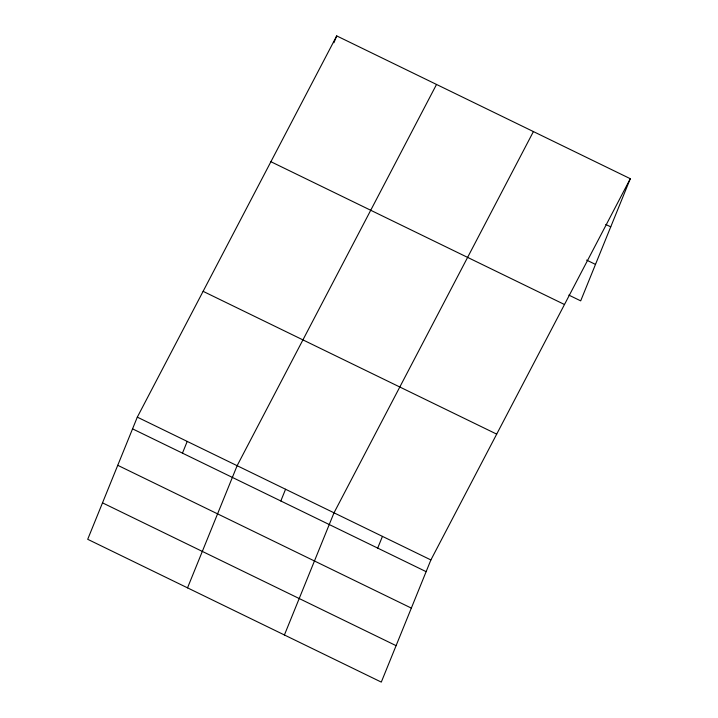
<?xml version="1.0" encoding="UTF-8"?>
<svg xmlns="http://www.w3.org/2000/svg" width="718" height="718" viewBox="0 0 718 718"><rect width="100%" height="100%" fill="white"/><g stroke="black" fill="none" stroke-linecap="round" stroke-linejoin="round"><path stroke-width="1.08" d="M137.309 417.14L87.704 539.299L381.294 682.1L430.89 559.941L630.296 178.701L336.706 35.9L137.309 417.14L430.89 559.941M333.933 42.73L336.706 35.9M182.462 453.139L187.218 441.417M187.524 587.854L237.128 465.695L436.526 84.455M280.81 500.976L285.567 489.254M284.409 634.972L334.005 512.823L533.411 131.573M377.695 548.094L382.452 536.382M630.296 178.701L580.691 300.86L568.827 295.089M605.795 224.456L610.74 226.861M586.597 260.087L595.491 264.412M270.91 161.712L564.492 304.513M203.113 291.337L496.694 434.13M132.552 428.861L426.133 571.663M117.752 465.309L411.333 608.101M102.503 502.851L396.085 645.653"/></g></svg>
